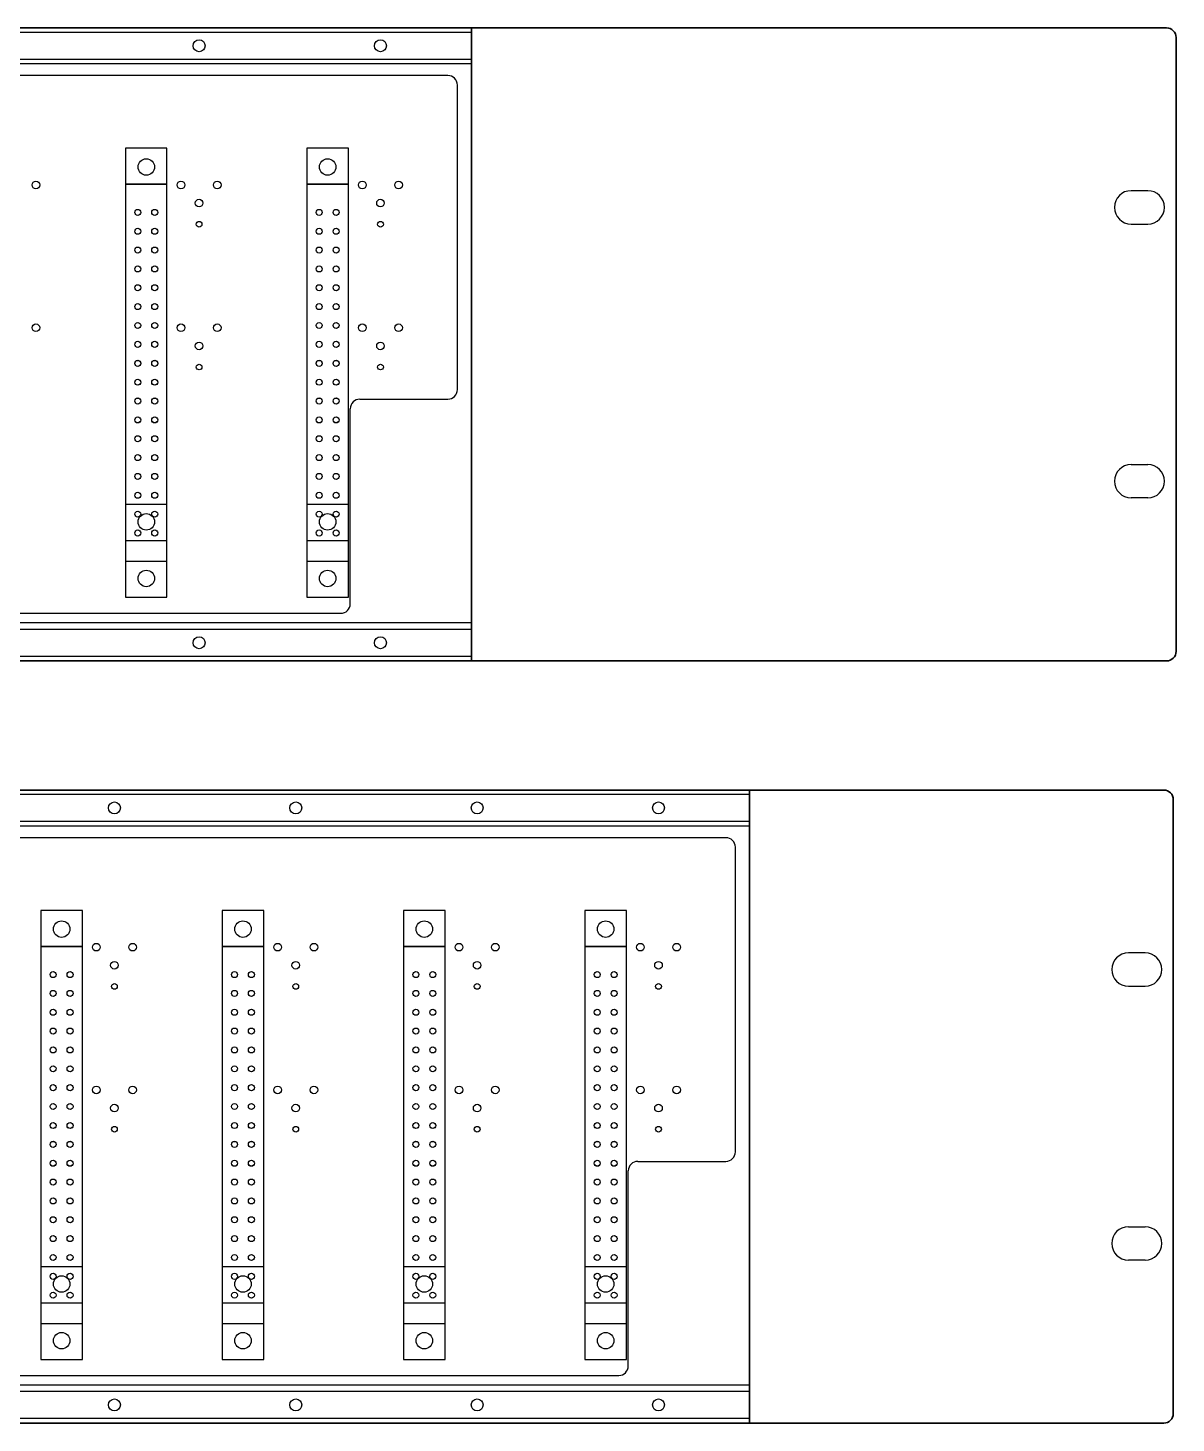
# Model space of a CAD drawing. Header units: millimetres. Extents: x 2591 to 3075, y 1463 to 1953.
# Drawn here: x 2833.6 to 3074.8, y 1462.8 to 1755.9 of the extents above; entities that cross this region are included whole.
import ezdxf

# ---------------------------------------------------------------- set-up
doc = ezdxf.new("R2010")
doc.units = ezdxf.units.MM
for name, color, linetype, transparency in [('EDAC 30pin', 62, 'Continuous', 0.6), ('EDAC 36PIN', 150, 'Continuous', 0.6), ('PCB', 140, 'Continuous', 0.6)]:
    doc.layers.add(name, color=color, linetype=linetype, transparency=transparency)
doc.layers.add('Inserty', color=220, linetype='Continuous')
doc.layers.add('Rack Mount', color=2, linetype='Continuous')

msp = doc.modelspace()

# ---------------------------------------------------------------- linework, layer by layer
for p, q in [((2926.84, 1755.94), (2621.84, 1755.94)), ((2926.84, 1747.94), (2926.84, 1755.94)), ((2621.84, 1748.44), (2926.84, 1748.44)), ((2985.25, 1595.8), (2680.25, 1595.8)), ((2985.25, 1587.8), (2985.25, 1595.8)), ((2680.25, 1588.3), (2985.25, 1588.3))]:
    msp.add_line(p, q)
for points in [[(2621.84, 1622.94), (2926.84, 1622.94), (2926.84, 1755.94), (2621.84, 1755.94)], [(2621.84, 1622.94), (2926.84, 1622.94), (2926.84, 1630.94), (2621.84, 1630.94)], [(2680.25, 1462.8), (2985.25, 1462.8), (2985.25, 1595.8), (2680.25, 1595.8)], [(2680.25, 1462.8), (2985.25, 1462.8), (2985.25, 1470.8), (2680.25, 1470.8)]]:
    msp.add_lwpolyline(points, close=True)
at = {"transparency": 33554536}
for points in [[(2926.84, 1755.94), (2926.84, 1755.94), (2926.84, 1622.94), (2926.84, 1622.94)], [(2985.25, 1595.8), (2985.25, 1595.8), (2985.25, 1462.8), (2985.25, 1462.8)]]:
    msp.add_lwpolyline(points, close=True, dxfattribs=at)
at = {"layer": 'EDAC 30pin', "transparency": 33554536}
for p, q in [((2862.84, 1723.1), (2854.13, 1723.1)), ((2900.94, 1723.1), (2892.23, 1723.1)), ((2862.84, 1655.79), (2854.13, 1655.79)), ((2900.94, 1655.79), (2892.23, 1655.79)), ((2845.06, 1562.96), (2836.35, 1562.96)), ((2883.16, 1562.96), (2874.45, 1562.96)), ((2921.26, 1562.96), (2912.55, 1562.96)), ((2959.36, 1562.96), (2950.65, 1562.96)), ((2845.06, 1495.65), (2836.35, 1495.65)), ((2883.16, 1495.65), (2874.45, 1495.65)), ((2921.26, 1495.65), (2912.55, 1495.65)), ((2959.36, 1495.65), (2950.65, 1495.65))]:
    msp.add_line(p, q, dxfattribs=at)
for points in [[(2854.13, 1648.22), (2862.84, 1648.22), (2862.84, 1730.67), (2854.13, 1730.67)], [(2892.23, 1648.22), (2900.94, 1648.22), (2900.94, 1730.67), (2892.23, 1730.67)], [(2836.35, 1488.08), (2845.06, 1488.08), (2845.06, 1570.53), (2836.35, 1570.53)], [(2874.45, 1488.08), (2883.16, 1488.08), (2883.16, 1570.53), (2874.45, 1570.53)], [(2912.55, 1488.08), (2921.26, 1488.08), (2921.26, 1570.53), (2912.55, 1570.53)], [(2950.65, 1488.08), (2959.36, 1488.08), (2959.36, 1570.53), (2950.65, 1570.53)]]:
    msp.add_lwpolyline(points, close=True, dxfattribs=at)
for centre, radius in [((2858.49, 1726.73), 1.73), ((2896.59, 1726.73), 1.73), ((2856.71, 1717.18), 0.635), ((2860.27, 1717.18), 0.635), ((2894.81, 1717.18), 0.635), ((2898.37, 1717.18), 0.635), ((2856.71, 1713.22), 0.635), ((2860.27, 1713.22), 0.635), ((2894.81, 1713.22), 0.635), ((2898.37, 1713.22), 0.635), ((2856.71, 1709.26), 0.635), ((2860.27, 1709.26), 0.635), ((2894.81, 1709.26), 0.635), ((2898.37, 1709.26), 0.635), ((2856.71, 1705.3), 0.635), ((2860.27, 1705.3), 0.635), ((2894.81, 1705.3), 0.635), ((2898.37, 1705.3), 0.635), ((2856.71, 1701.34), 0.635), ((2860.27, 1701.34), 0.635), ((2894.81, 1701.34), 0.635), ((2898.37, 1701.34), 0.635), ((2856.71, 1697.38), 0.635), ((2860.27, 1697.38), 0.635), ((2894.81, 1697.38), 0.635), ((2898.37, 1697.38), 0.635), ((2856.71, 1693.42), 0.635), ((2860.27, 1693.42), 0.635), ((2894.81, 1693.42), 0.635), ((2898.37, 1693.42), 0.635), ((2856.71, 1689.46), 0.635), ((2860.27, 1689.46), 0.635), ((2894.81, 1689.46), 0.635), ((2898.37, 1689.46), 0.635), ((2856.71, 1685.47), 0.635), ((2860.27, 1685.47), 0.635), ((2894.81, 1685.47), 0.635), ((2898.37, 1685.47), 0.635), ((2856.71, 1681.51), 0.635), ((2860.27, 1681.51), 0.635), ((2894.81, 1681.51), 0.635), ((2898.37, 1681.51), 0.635), ((2856.71, 1677.55), 0.635), ((2860.27, 1677.55), 0.635), ((2894.81, 1677.55), 0.635), ((2898.37, 1677.55), 0.635), ((2856.71, 1673.59), 0.635), ((2860.27, 1673.59), 0.635), ((2894.81, 1673.59), 0.635), ((2898.37, 1673.59), 0.635), ((2856.71, 1669.63), 0.635), ((2860.27, 1669.63), 0.635), ((2894.81, 1669.63), 0.635), ((2898.37, 1669.63), 0.635), ((2856.71, 1665.67), 0.635), ((2860.27, 1665.67), 0.635), ((2894.81, 1665.67), 0.635), ((2898.37, 1665.67), 0.635), ((2856.71, 1661.71), 0.635), ((2860.27, 1661.71), 0.635), ((2894.81, 1661.71), 0.635), ((2898.37, 1661.71), 0.635), ((2858.49, 1652.16), 1.73), ((2896.59, 1652.16), 1.73), ((2840.7, 1566.59), 1.73), ((2878.8, 1566.59), 1.73), ((2916.9, 1566.59), 1.73), ((2955, 1566.59), 1.73), ((2838.92, 1557.04), 0.635), ((2842.48, 1557.04), 0.635), ((2877.02, 1557.04), 0.635), ((2880.58, 1557.04), 0.635), ((2915.12, 1557.04), 0.635), ((2918.68, 1557.04), 0.635), ((2953.22, 1557.04), 0.635), ((2956.78, 1557.04), 0.635), ((2838.92, 1553.08), 0.635), ((2842.48, 1553.08), 0.635), ((2877.02, 1553.08), 0.635), ((2880.58, 1553.08), 0.635), ((2915.12, 1553.08), 0.635), ((2918.68, 1553.08), 0.635), ((2953.22, 1553.08), 0.635), ((2956.78, 1553.08), 0.635), ((2838.92, 1549.12), 0.635), ((2842.48, 1549.12), 0.635), ((2877.02, 1549.12), 0.635), ((2880.58, 1549.12), 0.635), ((2915.12, 1549.12), 0.635), ((2918.68, 1549.12), 0.635), ((2953.22, 1549.12), 0.635), ((2956.78, 1549.12), 0.635), ((2838.92, 1545.16), 0.635), ((2842.48, 1545.16), 0.635), ((2877.02, 1545.16), 0.635), ((2880.58, 1545.16), 0.635), ((2915.12, 1545.16), 0.635), ((2918.68, 1545.16), 0.635), ((2953.22, 1545.16), 0.635), ((2956.78, 1545.16), 0.635), ((2838.92, 1541.2), 0.635), ((2842.48, 1541.2), 0.635), ((2877.02, 1541.2), 0.635), ((2880.58, 1541.2), 0.635), ((2915.12, 1541.2), 0.635), ((2918.68, 1541.2), 0.635), ((2953.22, 1541.2), 0.635), ((2956.78, 1541.2), 0.635), ((2838.92, 1537.24), 0.635), ((2842.48, 1537.24), 0.635), ((2877.02, 1537.24), 0.635), ((2880.58, 1537.24), 0.635), ((2915.12, 1537.24), 0.635), ((2918.68, 1537.24), 0.635), ((2953.22, 1537.24), 0.635), ((2956.78, 1537.24), 0.635), ((2838.92, 1533.28), 0.635), ((2842.48, 1533.28), 0.635), ((2877.02, 1533.28), 0.635), ((2880.58, 1533.28), 0.635), ((2915.12, 1533.28), 0.635), ((2918.68, 1533.28), 0.635), ((2953.22, 1533.28), 0.635), ((2956.78, 1533.28), 0.635), ((2838.92, 1529.32), 0.635), ((2842.48, 1529.32), 0.635), ((2877.02, 1529.32), 0.635), ((2880.58, 1529.32), 0.635), ((2915.12, 1529.32), 0.635), ((2918.68, 1529.32), 0.635), ((2953.22, 1529.32), 0.635), ((2956.78, 1529.32), 0.635), ((2838.92, 1525.33), 0.635), ((2842.48, 1525.33), 0.635), ((2877.02, 1525.33), 0.635), ((2880.58, 1525.33), 0.635), ((2915.12, 1525.33), 0.635), ((2918.68, 1525.33), 0.635), ((2953.22, 1525.33), 0.635), ((2956.78, 1525.33), 0.635), ((2838.92, 1521.37), 0.635), ((2842.48, 1521.37), 0.635), ((2877.02, 1521.37), 0.635), ((2880.58, 1521.37), 0.635), ((2915.12, 1521.37), 0.635), ((2918.68, 1521.37), 0.635), ((2953.22, 1521.37), 0.635), ((2956.78, 1521.37), 0.635), ((2838.92, 1517.41), 0.635), ((2842.48, 1517.41), 0.635), ((2877.02, 1517.41), 0.635), ((2880.58, 1517.41), 0.635), ((2915.12, 1517.41), 0.635), ((2918.68, 1517.41), 0.635), ((2953.22, 1517.41), 0.635), ((2956.78, 1517.41), 0.635), ((2838.92, 1513.45), 0.635), ((2842.48, 1513.45), 0.635), ((2877.02, 1513.45), 0.635), ((2880.58, 1513.45), 0.635), ((2915.12, 1513.45), 0.635), ((2918.68, 1513.45), 0.635), ((2953.22, 1513.45), 0.635), ((2956.78, 1513.45), 0.635), ((2838.92, 1509.49), 0.635), ((2842.48, 1509.49), 0.635), ((2877.02, 1509.49), 0.635), ((2880.58, 1509.49), 0.635), ((2915.12, 1509.49), 0.635), ((2918.68, 1509.49), 0.635), ((2953.22, 1509.49), 0.635), ((2956.78, 1509.49), 0.635), ((2838.92, 1505.53), 0.635), ((2842.48, 1505.53), 0.635), ((2877.02, 1505.53), 0.635), ((2880.58, 1505.53), 0.635), ((2915.12, 1505.53), 0.635), ((2918.68, 1505.53), 0.635), ((2953.22, 1505.53), 0.635), ((2956.78, 1505.53), 0.635), ((2838.92, 1501.57), 0.635), ((2842.48, 1501.57), 0.635), ((2877.02, 1501.57), 0.635), ((2880.58, 1501.57), 0.635), ((2915.12, 1501.57), 0.635), ((2918.68, 1501.57), 0.635), ((2953.22, 1501.57), 0.635), ((2956.78, 1501.57), 0.635), ((2840.7, 1492.02), 1.73), ((2878.8, 1492.02), 1.73), ((2916.9, 1492.02), 1.73), ((2955, 1492.02), 1.73)]:
    msp.add_circle(centre, radius, dxfattribs=at)
at = {"layer": 'EDAC 36PIN', "transparency": 33554536}
for p, q in [((2854.13, 1723.1), (2862.84, 1723.1)), ((2892.23, 1723.1), (2900.94, 1723.1)), ((2854.13, 1643.9), (2862.84, 1643.9)), ((2892.23, 1643.9), (2900.94, 1643.9)), ((2836.35, 1562.96), (2845.06, 1562.96)), ((2874.45, 1562.96), (2883.16, 1562.96)), ((2912.55, 1562.96), (2921.26, 1562.96)), ((2950.65, 1562.96), (2959.36, 1562.96)), ((2836.35, 1483.76), (2845.06, 1483.76)), ((2874.45, 1483.76), (2883.16, 1483.76)), ((2912.55, 1483.76), (2921.26, 1483.76)), ((2950.65, 1483.76), (2959.36, 1483.76))]:
    msp.add_line(p, q, dxfattribs=at)
for points in [[(2854.13, 1636.33), (2862.84, 1636.33), (2862.84, 1730.67), (2854.13, 1730.67)], [(2892.23, 1636.33), (2900.94, 1636.33), (2900.94, 1730.67), (2892.23, 1730.67)], [(2836.35, 1476.19), (2845.06, 1476.19), (2845.06, 1570.53), (2836.35, 1570.53)], [(2874.45, 1476.19), (2883.16, 1476.19), (2883.16, 1570.53), (2874.45, 1570.53)], [(2912.55, 1476.19), (2921.26, 1476.19), (2921.26, 1570.53), (2912.55, 1570.53)], [(2950.65, 1476.19), (2959.36, 1476.19), (2959.36, 1570.53), (2950.65, 1570.53)]]:
    msp.add_lwpolyline(points, close=True, dxfattribs=at)
for centre, radius in [((2858.49, 1726.73), 1.73), ((2896.59, 1726.73), 1.73), ((2856.71, 1717.18), 0.635), ((2860.27, 1717.18), 0.635), ((2894.81, 1717.18), 0.635), ((2898.37, 1717.18), 0.635), ((2856.71, 1713.22), 0.635), ((2860.27, 1713.22), 0.635), ((2894.81, 1713.22), 0.635), ((2898.37, 1713.22), 0.635), ((2856.71, 1709.26), 0.635), ((2860.27, 1709.26), 0.635), ((2894.81, 1709.26), 0.635), ((2898.37, 1709.26), 0.635), ((2856.71, 1705.3), 0.635), ((2860.27, 1705.3), 0.635), ((2894.81, 1705.3), 0.635), ((2898.37, 1705.3), 0.635), ((2856.71, 1701.34), 0.635), ((2860.27, 1701.34), 0.635), ((2894.81, 1701.34), 0.635), ((2898.37, 1701.34), 0.635), ((2856.71, 1697.38), 0.635), ((2860.27, 1697.38), 0.635), ((2894.81, 1697.38), 0.635), ((2898.37, 1697.38), 0.635), ((2856.71, 1693.42), 0.635), ((2860.27, 1693.42), 0.635), ((2894.81, 1693.42), 0.635), ((2898.37, 1693.42), 0.635), ((2856.71, 1689.46), 0.635), ((2860.27, 1689.46), 0.635), ((2894.81, 1689.46), 0.635), ((2898.37, 1689.46), 0.635), ((2856.71, 1685.46), 0.635), ((2860.27, 1685.46), 0.635), ((2894.81, 1685.46), 0.635), ((2898.37, 1685.46), 0.635), ((2856.71, 1681.5), 0.635), ((2860.27, 1681.5), 0.635), ((2894.81, 1681.5), 0.635), ((2898.37, 1681.5), 0.635), ((2856.71, 1677.54), 0.635), ((2860.27, 1677.54), 0.635), ((2894.81, 1677.54), 0.635), ((2898.37, 1677.54), 0.635), ((2856.71, 1673.58), 0.635), ((2860.27, 1673.58), 0.635), ((2894.81, 1673.58), 0.635), ((2898.37, 1673.58), 0.635), ((2856.71, 1669.62), 0.635), ((2860.27, 1669.62), 0.635), ((2894.81, 1669.62), 0.635), ((2898.37, 1669.62), 0.635), ((2856.71, 1665.66), 0.635), ((2860.27, 1665.66), 0.635), ((2894.81, 1665.66), 0.635), ((2898.37, 1665.66), 0.635), ((2856.71, 1661.7), 0.635), ((2860.27, 1661.7), 0.635), ((2894.81, 1661.7), 0.635), ((2898.37, 1661.7), 0.635), ((2856.71, 1657.74), 0.635), ((2860.27, 1657.74), 0.635), ((2894.81, 1657.74), 0.635), ((2898.37, 1657.74), 0.635), ((2856.71, 1653.78), 0.635), ((2860.27, 1653.78), 0.635), ((2894.81, 1653.78), 0.635), ((2898.37, 1653.78), 0.635), ((2856.71, 1649.82), 0.635), ((2860.27, 1649.82), 0.635), ((2894.81, 1649.82), 0.635), ((2898.37, 1649.82), 0.635), ((2858.49, 1640.27), 1.73), ((2896.59, 1640.27), 1.73), ((2840.7, 1566.59), 1.73), ((2878.8, 1566.59), 1.73), ((2916.9, 1566.59), 1.73), ((2955, 1566.59), 1.73), ((2838.92, 1557.04), 0.635), ((2842.48, 1557.04), 0.635), ((2877.02, 1557.04), 0.635), ((2880.58, 1557.04), 0.635), ((2915.12, 1557.04), 0.635), ((2918.68, 1557.04), 0.635), ((2953.22, 1557.04), 0.635), ((2956.78, 1557.04), 0.635), ((2838.92, 1553.08), 0.635), ((2842.48, 1553.08), 0.635), ((2877.02, 1553.08), 0.635), ((2880.58, 1553.08), 0.635), ((2915.12, 1553.08), 0.635), ((2918.68, 1553.08), 0.635), ((2953.22, 1553.08), 0.635), ((2956.78, 1553.08), 0.635), ((2838.92, 1549.12), 0.635), ((2842.48, 1549.12), 0.635), ((2877.02, 1549.12), 0.635), ((2880.58, 1549.12), 0.635), ((2915.12, 1549.12), 0.635), ((2918.68, 1549.12), 0.635), ((2953.22, 1549.12), 0.635), ((2956.78, 1549.12), 0.635), ((2838.92, 1545.16), 0.635), ((2842.48, 1545.16), 0.635), ((2877.02, 1545.16), 0.635), ((2880.58, 1545.16), 0.635), ((2915.12, 1545.16), 0.635), ((2918.68, 1545.16), 0.635), ((2953.22, 1545.16), 0.635), ((2956.78, 1545.16), 0.635), ((2838.92, 1541.2), 0.635), ((2842.48, 1541.2), 0.635), ((2877.02, 1541.2), 0.635), ((2880.58, 1541.2), 0.635), ((2915.12, 1541.2), 0.635), ((2918.68, 1541.2), 0.635), ((2953.22, 1541.2), 0.635), ((2956.78, 1541.2), 0.635), ((2838.92, 1537.24), 0.635), ((2842.48, 1537.24), 0.635), ((2877.02, 1537.24), 0.635), ((2880.58, 1537.24), 0.635), ((2915.12, 1537.24), 0.635), ((2918.68, 1537.24), 0.635), ((2953.22, 1537.24), 0.635), ((2956.78, 1537.24), 0.635), ((2838.92, 1533.28), 0.635), ((2842.48, 1533.28), 0.635), ((2877.02, 1533.28), 0.635), ((2880.58, 1533.28), 0.635), ((2915.12, 1533.28), 0.635), ((2918.68, 1533.28), 0.635), ((2953.22, 1533.28), 0.635), ((2956.78, 1533.28), 0.635), ((2838.92, 1529.32), 0.635), ((2842.48, 1529.32), 0.635), ((2877.02, 1529.32), 0.635), ((2880.58, 1529.32), 0.635), ((2915.12, 1529.32), 0.635), ((2918.68, 1529.32), 0.635), ((2953.22, 1529.32), 0.635), ((2956.78, 1529.32), 0.635), ((2838.92, 1525.32), 0.635), ((2842.48, 1525.32), 0.635), ((2877.02, 1525.32), 0.635), ((2880.58, 1525.32), 0.635), ((2915.12, 1525.32), 0.635), ((2918.68, 1525.32), 0.635), ((2953.22, 1525.32), 0.635), ((2956.78, 1525.32), 0.635), ((2838.92, 1521.36), 0.635), ((2842.48, 1521.36), 0.635), ((2877.02, 1521.36), 0.635), ((2880.58, 1521.36), 0.635), ((2915.12, 1521.36), 0.635), ((2918.68, 1521.36), 0.635), ((2953.22, 1521.36), 0.635), ((2956.78, 1521.36), 0.635), ((2838.92, 1517.4), 0.635), ((2842.48, 1517.4), 0.635), ((2877.02, 1517.4), 0.635), ((2880.58, 1517.4), 0.635), ((2915.12, 1517.4), 0.635), ((2918.68, 1517.4), 0.635), ((2953.22, 1517.4), 0.635), ((2956.78, 1517.4), 0.635), ((2838.92, 1513.44), 0.635), ((2842.48, 1513.44), 0.635), ((2877.02, 1513.44), 0.635), ((2880.58, 1513.44), 0.635), ((2915.12, 1513.44), 0.635), ((2918.68, 1513.44), 0.635), ((2953.22, 1513.44), 0.635), ((2956.78, 1513.44), 0.635), ((2838.92, 1509.48), 0.635), ((2842.48, 1509.48), 0.635), ((2877.02, 1509.48), 0.635), ((2880.58, 1509.48), 0.635), ((2915.12, 1509.48), 0.635), ((2918.68, 1509.48), 0.635), ((2953.22, 1509.48), 0.635), ((2956.78, 1509.48), 0.635), ((2838.92, 1505.52), 0.635), ((2842.48, 1505.52), 0.635), ((2877.02, 1505.52), 0.635), ((2880.58, 1505.52), 0.635), ((2915.12, 1505.52), 0.635), ((2918.68, 1505.52), 0.635), ((2953.22, 1505.52), 0.635), ((2956.78, 1505.52), 0.635), ((2838.92, 1501.56), 0.635), ((2842.48, 1501.56), 0.635), ((2877.02, 1501.56), 0.635), ((2880.58, 1501.56), 0.635), ((2915.12, 1501.56), 0.635), ((2918.68, 1501.56), 0.635), ((2953.22, 1501.56), 0.635), ((2956.78, 1501.56), 0.635), ((2838.92, 1497.6), 0.635), ((2842.48, 1497.6), 0.635), ((2877.02, 1497.6), 0.635), ((2880.58, 1497.6), 0.635), ((2915.12, 1497.6), 0.635), ((2918.68, 1497.6), 0.635), ((2953.22, 1497.6), 0.635), ((2956.78, 1497.6), 0.635), ((2838.92, 1493.64), 0.635), ((2842.48, 1493.64), 0.635), ((2877.02, 1493.64), 0.635), ((2880.58, 1493.64), 0.635), ((2915.12, 1493.64), 0.635), ((2918.68, 1493.64), 0.635), ((2953.22, 1493.64), 0.635), ((2956.78, 1493.64), 0.635), ((2838.92, 1489.68), 0.635), ((2842.48, 1489.68), 0.635), ((2877.02, 1489.68), 0.635), ((2880.58, 1489.68), 0.635), ((2915.12, 1489.68), 0.635), ((2918.68, 1489.68), 0.635), ((2953.22, 1489.68), 0.635), ((2956.78, 1489.68), 0.635), ((2840.7, 1480.13), 1.73), ((2878.8, 1480.13), 1.73), ((2916.9, 1480.13), 1.73), ((2955, 1480.13), 1.73)]:
    msp.add_circle(centre, radius, dxfattribs=at)
at = {"layer": 'Inserty', "transparency": 33554536}
for p, q in [((2926.84, 1754.99), (2621.84, 1754.99)), ((2926.84, 1749.39), (2926.84, 1754.99)), ((2621.84, 1749.39), (2926.84, 1749.39)), ((2926.84, 1629.56), (2621.84, 1629.56)), ((2926.84, 1623.96), (2926.84, 1629.56)), ((2621.84, 1623.96), (2926.84, 1623.96)), ((2985.25, 1594.85), (2680.25, 1594.85)), ((2985.25, 1589.25), (2985.25, 1594.85)), ((2680.25, 1589.25), (2985.25, 1589.25)), ((2985.25, 1469.42), (2680.25, 1469.42)), ((2985.25, 1463.82), (2985.25, 1469.42)), ((2680.25, 1463.82), (2985.25, 1463.82))]:
    msp.add_line(p, q, dxfattribs=at)
for centre in [(2869.59, 1752.19), (2907.69, 1752.19), (2869.59, 1626.76), (2907.69, 1626.76), (2851.8, 1592.05), (2889.9, 1592.05), (2928, 1592.05), (2966.1, 1592.05), (2851.8, 1466.62), (2889.9, 1466.62), (2928, 1466.62), (2966.1, 1466.62)]:
    msp.add_circle(centre, 1.25, dxfattribs=at)
at = {"layer": 'PCB'}
for p, q in [((2921.84, 1745.94), (2626.84, 1745.94)), ((2923.84, 1679.94), (2923.84, 1743.94)), ((2626.84, 1632.94), (2848.94, 1632.94)), ((2848.94, 1632.94), (2899.34, 1632.94)), ((2980.25, 1585.8), (2685.25, 1585.8)), ((2982.25, 1519.8), (2982.25, 1583.8)), ((2685.25, 1472.8), (2907.35, 1472.8)), ((2907.35, 1472.8), (2957.75, 1472.8))]:
    msp.add_line(p, q, dxfattribs=at)
at = {"layer": 'PCB', "transparency": 33554536}
for p, q in [((2903.34, 1677.94), (2921.84, 1677.94)), ((2901.34, 1634.94), (2901.34, 1675.94)), ((2959.75, 1474.8), (2959.75, 1515.8)), ((2961.75, 1517.8), (2980.25, 1517.8))]:
    msp.add_line(p, q, dxfattribs=at)
at = {"layer": 'PCB'}
for centre, radius in [((2835.3, 1722.94), 0.8), ((2865.78, 1722.94), 0.8), ((2873.4, 1722.94), 0.8), ((2903.88, 1722.94), 0.8), ((2911.5, 1722.94), 0.8), ((2869.59, 1719.13), 0.8), ((2907.69, 1719.13), 0.8), ((2869.59, 1714.69), 0.6), ((2907.69, 1714.69), 0.6), ((2835.3, 1692.94), 0.8), ((2865.78, 1692.94), 0.8), ((2873.4, 1692.94), 0.8), ((2903.88, 1692.94), 0.8), ((2911.5, 1692.94), 0.8), ((2869.59, 1689.13), 0.8), ((2907.69, 1689.13), 0.8), ((2869.59, 1684.69), 0.6), ((2907.69, 1684.69), 0.6), ((2847.99, 1562.8), 0.8), ((2855.61, 1562.8), 0.8), ((2886.09, 1562.8), 0.8), ((2893.71, 1562.8), 0.8), ((2924.19, 1562.8), 0.8), ((2931.81, 1562.8), 0.8), ((2962.29, 1562.8), 0.8), ((2969.91, 1562.8), 0.8), ((2851.8, 1558.99), 0.8), ((2889.9, 1558.99), 0.8), ((2928, 1558.99), 0.8), ((2966.1, 1558.99), 0.8), ((2851.8, 1554.55), 0.6), ((2889.9, 1554.55), 0.6), ((2928, 1554.55), 0.6), ((2966.1, 1554.55), 0.6), ((2847.99, 1532.8), 0.8), ((2855.61, 1532.8), 0.8), ((2886.09, 1532.8), 0.8), ((2893.71, 1532.8), 0.8), ((2924.19, 1532.8), 0.8), ((2931.81, 1532.8), 0.8), ((2962.29, 1532.8), 0.8), ((2969.91, 1532.8), 0.8), ((2851.8, 1528.99), 0.8), ((2889.9, 1528.99), 0.8), ((2928, 1528.99), 0.8), ((2966.1, 1528.99), 0.8), ((2851.8, 1524.55), 0.6), ((2889.9, 1524.55), 0.6), ((2928, 1524.55), 0.6), ((2966.1, 1524.55), 0.6)]:
    msp.add_circle(centre, radius, dxfattribs=at)
for centre, start, end in [((2921.84, 1743.94), 0, 90), ((2921.84, 1679.94), 270, 0), ((2980.25, 1583.8), 0, 90), ((2980.25, 1519.8), 270, 0)]:
    msp.add_arc(centre, 2, start, end, dxfattribs=at)
at = {"layer": 'PCB', "transparency": 33554536}
for centre, start, end in [((2903.34, 1675.94), 90, 180), ((2899.34, 1634.94), 270, 0), ((2961.75, 1515.8), 90, 180), ((2957.75, 1474.8), 270, 0)]:
    msp.add_arc(centre, 2, start, end, dxfattribs=at)
at = {"layer": 'Rack Mount', "lineweight": 35}
for p, q in [((2593.84, 1755.94), (3072.84, 1755.94)), ((3074.84, 1753.94), (3074.84, 1624.94)), ((2593.84, 1622.94), (3072.84, 1622.94)), ((2593.25, 1595.8), (3072.25, 1595.8)), ((3074.25, 1593.8), (3074.25, 1464.8)), ((2593.25, 1462.8), (3072.25, 1462.8))]:
    msp.add_line(p, q, dxfattribs=at)
at = {"layer": 'Rack Mount'}
for p, q in [((3068.89, 1721.74), (3065.39, 1721.74)), ((3061.89, 1718.24), (3061.89, 1718.24)), ((3072.39, 1718.24), (3072.39, 1718.24)), ((3065.39, 1714.74), (3068.89, 1714.74)), ((3065.39, 1664.2), (3068.89, 1664.2)), ((3061.89, 1660.7), (3061.89, 1660.7)), ((3072.39, 1660.7), (3072.39, 1660.7)), ((3068.89, 1657.2), (3065.39, 1657.2)), ((3068.31, 1561.6), (3064.81, 1561.6)), ((3061.31, 1558.1), (3061.31, 1558.1)), ((3071.81, 1558.1), (3071.81, 1558.1)), ((3064.81, 1554.6), (3068.31, 1554.6)), ((3064.81, 1504.06), (3068.31, 1504.06)), ((3061.31, 1500.56), (3061.31, 1500.56)), ((3071.81, 1500.56), (3071.81, 1500.56)), ((3068.31, 1497.06), (3064.81, 1497.06))]:
    msp.add_line(p, q, dxfattribs=at)
at = {"layer": 'Rack Mount', "lineweight": 35}
for centre, start, end in [((3072.84, 1753.94), 0, 90), ((3072.84, 1624.94), 270, 0), ((3072.25, 1593.8), 0, 90), ((3072.25, 1464.8), 270, 0)]:
    msp.add_arc(centre, 2, start, end, dxfattribs=at)
at = {"layer": 'Rack Mount'}
for centre, start, end in [((3065.39, 1718.24), 90, 180), ((3068.89, 1718.24), 0, 90), ((3065.39, 1718.24), 180, 270), ((3068.89, 1718.24), 270, 0), ((3065.39, 1660.7), 90, 180), ((3068.89, 1660.7), 0, 90), ((3065.39, 1660.7), 180, 270), ((3068.89, 1660.7), 270, 0), ((3064.81, 1558.1), 90, 180), ((3068.31, 1558.1), 0, 90), ((3064.81, 1558.1), 180, 270), ((3068.31, 1558.1), 270, 0), ((3064.81, 1500.56), 90, 180), ((3068.31, 1500.56), 0, 90), ((3064.81, 1500.56), 180, 270), ((3068.31, 1500.56), 270, 0)]:
    msp.add_arc(centre, 3.5, start, end, dxfattribs=at)

doc.saveas('drawing.dxf')
